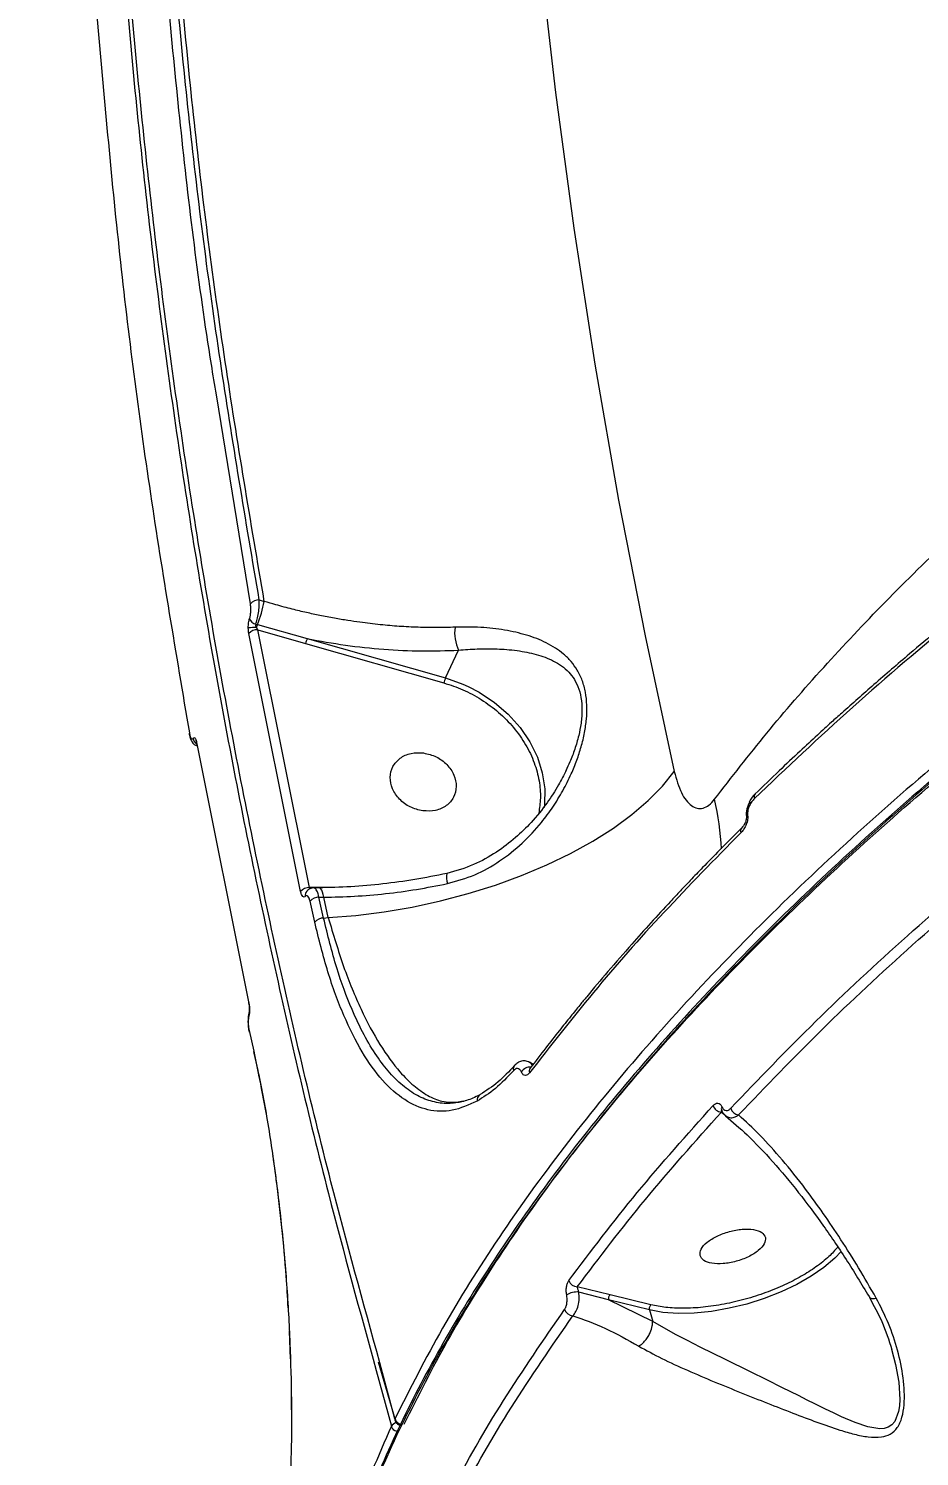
# Model space of a CAD drawing. Header units: millimetres. Extents: x -7083 to 7374, y -8368 to 7509.
# Drawn here: x 1043.2 to 1161.4, y -1885 to -1695.6 of the extents above; entities that cross this region are included whole.
import ezdxf

# ---------------------------------------------------------------- set-up
doc = ezdxf.new("R2010")
doc.units = ezdxf.units.MM
for name, color, linetype in [('DIKOM_ОБЪЕКТ', 7, 'Continuous'), ('DIKOM_РАЗМЕР_ЗОНА', 7, 'Continuous'), ('DIKOM_РАЗМЕР_ОБЪЕКТА', 7, 'Continuous')]:
    doc.layers.add(name, color=color, linetype=linetype)
doc.styles.add('style1', font='arial.ttf', dxfattribs={"width": 0.8})
doc.dimstyles.new('1-50', dxfattribs={"dimtxt": 300, "dimasz": 200, "dimexe": 100, "dimexo": 0, "dimgap": 100, "dimtad": 1, "dimtxsty": 'style1', "dimcen": 200, "dimclrd": 7, "dimclre": 7, "dimclrt": 7, "dimadec": 1, "dimazin": 2, "dimtfac": 1, "dimtmove": 0, "dimatfit": 2, "dimfxl": 0, "dimlwd": 25, "dimlwe": 18, "dimarcsym": 0})

# ---------------------------------------------------------------- blocks, each defined once
blk = doc.blocks.new('*D10')
at = {"layer": 'Defpoints', "color": 0, "transparency": 16777216}
for p in [(-5583.43, 647.96), (4593.55, 648.92), (4593.55, -5902.54)]:
    blk.add_point(p, dxfattribs=at)
at = {"layer": 'DIKOM_РАЗМЕР_ОБЪЕКТА', "color": 7, "lineweight": 18, "transparency": 16777216}
for p, q in [((-5583.43, 647.96), (-5583.43, -6002.54)), ((4593.55, 648.92), (4593.55, -6002.54))]:
    blk.add_line(p, q, dxfattribs=at)
at = {"layer": 'DIKOM_РАЗМЕР_ОБЪЕКТА', "color": 7, "lineweight": 25, "transparency": 16777216}
blk.add_line((-5383.43, -5902.54), (4393.55, -5902.54), dxfattribs=at)
at = {"layer": 'DIKOM_РАЗМЕР_ОБЪЕКТА', "color": 7, "transparency": 16777216}
for points in [[(-5383.43, -5869.2), (-5383.43, -5935.87), (-5583.43, -5902.54)], [(4393.55, -5869.2), (4393.55, -5935.87), (4593.55, -5902.54)]]:
    blk.add_solid(points, dxfattribs=at)
at = {"layer": 'DIKOM_РАЗМЕР_ОБЪЕКТА', "color": 7, "transparency": 16777216, "insert": (-226.13, -5649.37), "char_height": 300, "attachment_point": 5, "style": 'style1'}
blk.add_mtext('10150', dxfattribs=at)
blk = doc.blocks.new('*D11')
at = {"layer": 'Defpoints', "color": 0, "transparency": 16777216}
for p in [(-321.71, 5509.06), (-348.71, -4811.52), (5568.58, -4811.52)]:
    blk.add_point(p, dxfattribs=at)
at = {"layer": 'DIKOM_РАЗМЕР_ОБЪЕКТА', "color": 7, "lineweight": 18, "transparency": 16777216}
for p, q in [((-321.71, 5509.06), (5668.58, 5509.06)), ((-348.71, -4811.52), (5668.58, -4811.52))]:
    blk.add_line(p, q, dxfattribs=at)
at = {"layer": 'DIKOM_РАЗМЕР_ОБЪЕКТА', "color": 7, "lineweight": 25, "transparency": 16777216}
blk.add_line((5568.58, 5309.06), (5568.58, -4611.52), dxfattribs=at)
at = {"layer": 'DIKOM_РАЗМЕР_ОБЪЕКТА', "color": 7, "transparency": 16777216}
for points in [[(5535.25, 5309.06), (5601.91, 5309.06), (5568.58, 5509.06)], [(5535.25, -4611.52), (5601.91, -4611.52), (5568.58, -4811.52)]]:
    blk.add_solid(points, dxfattribs=at)
at = {"layer": 'DIKOM_РАЗМЕР_ОБЪЕКТА', "color": 7, "transparency": 16777216, "insert": (5315.31, 775.23), "char_height": 300, "attachment_point": 5, "rotation": 90, "style": 'style1'}
blk.add_mtext('10300', dxfattribs=at)
blk = doc.blocks.new('*D12')
at = {"layer": 'Defpoints', "color": 0, "transparency": 16777216}
for p in [(-621.71, 7509.06), (-373.6, -6811.53), (7273.89, -6811.53)]:
    blk.add_point(p, dxfattribs=at)
at = {"layer": 'DIKOM_РАЗМЕР_ЗОНА', "color": 7, "lineweight": 18, "transparency": 16777216}
for p, q in [((-621.71, 7509.06), (7373.89, 7509.06)), ((-373.6, -6811.53), (7373.89, -6811.53))]:
    blk.add_line(p, q, dxfattribs=at)
at = {"layer": 'DIKOM_РАЗМЕР_ЗОНА', "color": 7, "lineweight": 25, "transparency": 16777216}
blk.add_line((7273.89, 7309.06), (7273.89, -6611.53), dxfattribs=at)
at = {"layer": 'DIKOM_РАЗМЕР_ЗОНА', "color": 7, "transparency": 16777216}
for points in [[(7240.56, 7309.06), (7307.22, 7309.06), (7273.89, 7509.06)], [(7240.56, -6611.53), (7307.22, -6611.53), (7273.89, -6811.53)]]:
    blk.add_solid(points, dxfattribs=at)
at = {"layer": 'DIKOM_РАЗМЕР_ЗОНА', "color": 7, "transparency": 16777216, "insert": (7020.62, 1288.25), "char_height": 300, "attachment_point": 5, "rotation": 90, "style": 'style1'}
blk.add_mtext('14300', dxfattribs=at)
blk = doc.blocks.new('*D13')
at = {"layer": 'Defpoints', "color": 0, "transparency": 16777216}
for p in [(6593.53, 996.24), (-7083.43, 647.96), (6593.53, -8268.31)]:
    blk.add_point(p, dxfattribs=at)
at = {"layer": 'DIKOM_РАЗМЕР_ЗОНА', "color": 7, "lineweight": 18, "transparency": 16777216}
for p, q in [((6593.53, 996.24), (6593.53, -8368.31)), ((-7083.43, 647.96), (-7083.43, -8368.31))]:
    blk.add_line(p, q, dxfattribs=at)
at = {"layer": 'DIKOM_РАЗМЕР_ЗОНА', "color": 7, "lineweight": 25, "transparency": 16777216}
blk.add_line((-6883.43, -8268.31), (6393.53, -8268.31), dxfattribs=at)
at = {"layer": 'DIKOM_РАЗМЕР_ЗОНА', "color": 7, "transparency": 16777216}
for points in [[(-6883.43, -8234.97), (-6883.43, -8301.64), (-7083.43, -8268.31)], [(6393.53, -8234.97), (6393.53, -8301.64), (6593.53, -8268.31)]]:
    blk.add_solid(points, dxfattribs=at)
at = {"layer": 'DIKOM_РАЗМЕР_ЗОНА', "color": 7, "transparency": 16777216, "insert": (322.1, -8015.03), "char_height": 300, "attachment_point": 5, "style": 'style1'}
blk.add_mtext('13650', dxfattribs=at)

msp = doc.modelspace()

# ---------------------------------------------------------------- linework, layer by layer
at = {"layer": 'DIKOM_ОБЪЕКТ', "color": 7, "linetype": 'Continuous', "lineweight": 15}
for p, q in [((1072.635, -1771.923), (1068.127, -1744.232)), ((1073.821, -1771.425), (1074.489, -1771.615)), ((1079.306, -1810.086), (1072.436, -1775.87)), ((1073.352, -1774.623), (1073.572, -1774.685)), ((1073.623, -1775.366), (1073.443, -1775.075)), ((1073.572, -1774.685), (1080.177, -1776.548)), ((1080.488, -1809.555), (1073.623, -1775.366)), ((1073.623, -1775.366), (1079.972, -1777.21)), ((1079.972, -1777.21), (1098.318, -1782.431)), ((1080.177, -1776.548), (1098.522, -1781.769)), ((1098.522, -1781.769), (1100.259, -1778.087)), ((1065.536, -1790.517), (1065.557, -1790.53)), ((1065.542, -1790.492), (1072.412, -1824.708)), ((1081.343, -1809.548), (1080.488, -1809.555)), ((1081.756, -1809.605), (1080.959, -1809.611)), ((1084.693, -1809.503), (1081.343, -1809.548)), ((1081.343, -1809.548), (1081.355, -1809.608)), ((1081.172, -1814.145), (1080.555, -1811.383)), ((1081.734, -1810.852), (1082.369, -1810.847)), ((1082.351, -1813.612), (1081.734, -1810.852)), ((1082.971, -1813.547), (1082.369, -1810.847)), ((1082.351, -1813.612), (1082.971, -1813.547)), ((1072.471, -1828.525), (1073.088, -1831.288)), ((1110.139, -1833.035), (1109.669, -1832.745)), ((1110.078, -1833.115), (1109.869, -1832.89)), ((1135.121, -1839.359), (1135.144, -1839.119)), ((1135.121, -1839.359), (1135.529, -1839.666)), ((1120.373, -1863.573), (1116.013, -1862.519)), ((1120.155, -1864.244), (1116.202, -1863.221)), ((1126.007, -1867.118), (1120.155, -1864.244)), ((1125.566, -1865.587), (1120.155, -1864.244)), ((1125.784, -1864.916), (1120.373, -1863.573)), ((1125.566, -1865.587), (1126.007, -1867.118)), ((1126.007, -1867.121), (1126.007, -1867.118)), ((1077.791, -1868.387), (1077.937, -1872.07)), ((1089.614, -1872.476), (1091.833, -1880.185)), ((1091.817, -1880.01), (1089.814, -1872.59)), ((1089.336, -1873.599), (1091.341, -1881.019))]:
    msp.add_line(p, q, dxfattribs=at)
at = {"layer": 'DIKOM_ОБЪЕКТ', "color": 7, "linetype": 'Continuous', "lineweight": 15, "flags": 128}
for points in [[(1106.139, -1578.559), (1106.051, -1596.39), (1106.324, -1614.266), (1106.959, -1632.179), (1107.955, -1650.126), (1109.312, -1668.1), (1111.03, -1686.095), (1113.108, -1704.106), (1115.545, -1722.127), (1118.341, -1740.152), (1121.494, -1758.176), (1125.005, -1776.192), (1128.871, -1794.195)], [(1098.522, -1781.769), (1100.818, -1782.579), (1101.536, -1782.9)], [(1101.536, -1782.9), (1103.002, -1783.668), (1105.026, -1785.011), (1106.846, -1786.58), (1108.421, -1788.339), (1109.718, -1790.251), (1110.708, -1792.273), (1111.37, -1794.361), (1111.688, -1796.47), (1111.657, -1798.554), (1111.611, -1798.942)], [(1064.551, -1789.066), (1064.531, -1789.161), (1064.538, -1789.221)], [(1065.542, -1790.492), (1065.52, -1790.587), (1065.527, -1790.649)], [(1082.971, -1813.547), (1086.647, -1813.263), (1090.375, -1812.798), (1094.122, -1812.156), (1097.854, -1811.344), (1101.537, -1810.368), (1105.137, -1809.238), (1108.621, -1807.964), (1111.958, -1806.557), (1115.117, -1805.03), (1118.07, -1803.398), (1120.789, -1801.674), (1123.25, -1799.876), (1125.43, -1798.018), (1127.309, -1796.119), (1128.871, -1794.195)], [(1138.607, -1799.983), (1138.563, -1800.012), (1138.526, -1800.04), (1138.494, -1800.069), (1138.47, -1800.097), (1138.452, -1800.126), (1138.441, -1800.154), (1138.438, -1800.181), (1138.442, -1800.207)], [(1082.369, -1810.847), (1082.296, -1810.489), (1082.207, -1810.181), (1082.105, -1809.932), (1081.993, -1809.749), (1081.874, -1809.639), (1081.752, -1809.605), (1081.744, -1809.605)], [(1072.412, -1824.708), (1072.39, -1824.802), (1072.398, -1824.871)], [(1072.471, -1828.525), (1072.451, -1828.619), (1072.459, -1828.683)], [(1151.022, -1857.82), (1150.154, -1858.738), (1148.728, -1859.956), (1147.042, -1861.124), (1145.133, -1862.214), (1143.042, -1863.205), (1140.815, -1864.074), (1138.5, -1864.802), (1136.146, -1865.374), (1133.806, -1865.778), (1131.53, -1866.004), (1129.368, -1866.047), (1127.365, -1865.907), (1125.566, -1865.587)], [(1157.705, -1870.777), (1158.237, -1872.809), (1158.648, -1875.181), (1158.783, -1877.46), (1158.733, -1878.327), (1158.619, -1879.074), (1158.114, -1880.387), (1157.724, -1880.84), (1157.241, -1881.151), (1156.735, -1881.308), (1156.144, -1881.358), (1154.549, -1881.103), (1152.85, -1880.521), (1151.064, -1879.754), (1149.994, -1879.255), (1148.931, -1878.743), (1147.525, -1878.052), (1146.494, -1877.538), (1145.332, -1876.958), (1143.221, -1875.903), (1141.136, -1874.866), (1139.005, -1873.814), (1135.671, -1872.178), (1132.289, -1870.508), (1130.611, -1869.659), (1129.02, -1868.828), (1126.007, -1867.121), (1126.007, -1867.121)]]:
    msp.add_lwpolyline(points, dxfattribs=at)
at = {"layer": 'DIKOM_ОБЪЕКТ', "color": 7, "linetype": 'Continuous', "lineweight": 15}
for centre, radius, start, end in [((1073.738, -1772.888), 1.465, 86.75431, 138.8169), ((1055.42, -1767.589), 19.49, 338.64583, 348.07624), ((1073.596, -1773.523), 1.126, 199.30272, 257.5091), ((1073.382, -1784.836), 9.761, 89.64207, 95.97439), ((1073.543, -1776.827), 1.463, 86.8334, 139.12353), ((1076.845, -1775.982), 3.521, 158.38727, 165.06056), ((1105.209, -1775.762), 5.469, 172.42989, 205.15501), ((1083.483, -1777.932), 3.584, 157.28335, 168.37248), ((1101.828, -1783.153), 3.584, 157.28335, 168.37248), ((1066.066, -1789.629), 1.033, 188.29149, 235.68517), ((1066.062, -1790.025), 0.683, 172.1016, 201.60329), ((1140.086, -1797.545), 0.629, 137.9598, 200.38398), ((1102.051, -1805.622), 33.091, 2.02625, 13.57082), ((1138.275, -1802.096), 0.631, 138.38447, 200.43057), ((1101.582, -1808.156), 2.927, 170.95336, 197.57295), ((1080.457, -1811.064), 1.51, 88.82733, 139.62784), ((1080.757, -1810.595), 0.841, 140.19162, 189.58071), ((1081.709, -1812.371), 1.52, 89.05047, 139.4085), ((1082.33, -1815.135), 1.524, 89.21172, 139.45008), ((1073.005, -1826.445), 0.591, 166.4745, 196.83761), ((1073.302, -1831.384), 0.234, 155.82515, 217.2653), ((1108.242, -1833.657), 0.738, 139.95515, 195.44265), ((1109.815, -1834.798), 1.433, 87.2465, 148.06733), ((1110.314, -1833.921), 0.678, 144.43169, 198.26878), ((1103.57, -1837.766), 0.872, 119.86523, 189.39874), ((1135.241, -1838.093), 1.272, 197.56653, 264.56124), ((1135.518, -1838.934), 0.408, 138.66676, 209.01127), ((1137.587, -1838.455), 1.287, 197.73861, 262.08209), ((1115.944, -1865.728), 2.52, 84.12234, 122.2143), ((1116.022, -1861.31), 1.208, 198.40473, 269.58397), ((1120.777, -1864.075), 0.645, 128.8846, 195.19519), ((1115.471, -1865.149), 1.208, 198.63154, 267.85248), ((1092.345, -1881.707), 1.216, 107.11578, 145.5568), ((1092.024, -1880.126), 0.237, 150.70778, 197.67749)]:
    msp.add_arc(centre, radius, start, end, dxfattribs=at)
for points, knots in [([(1099.666, -1330.494), (1096.461, -1340.122), (1090.049, -1359.379), (1081.747, -1388.738), (1074.416, -1418.409), (1068.159, -1448.401), (1062.985, -1478.497), (1058.885, -1508.667), (1055.839, -1538.878), (1053.824, -1569.286), (1052.837, -1600.049), (1052.901, -1631.143), (1054.038, -1662.543), (1056.247, -1694.034), (1059.524, -1725.587), (1063.844, -1756.986), (1069.169, -1788.202), (1075.516, -1819.203), (1082.175, -1847.686), (1087.177, -1865.785), (1089.336, -1873.599)], [0, 0, 0, 0, 0.0567501, 0.1135002, 0.1702503, 0.2270004, 0.2837505, 0.3394873, 0.3952241, 0.4509609, 0.5066977, 0.5634478, 0.6201979, 0.676948, 0.7336981, 0.7904482, 0.846185, 0.9019218, 0.9576586, 1, 1, 1, 1]), ([(1089.814, -1872.59), (1087.604, -1864.59), (1082.502, -1846.116), (1075.738, -1817.068), (1069.323, -1785.501), (1064, -1753.909), (1059.755, -1722.512), (1056.583, -1691.337), (1054.461, -1660.412), (1053.373, -1629.576), (1053.319, -1598.669), (1054.321, -1567.722), (1056.4, -1536.767), (1059.55, -1506.016), (1063.766, -1475.497), (1069.015, -1445.421), (1075.263, -1415.804), (1082.509, -1386.677), (1090.691, -1357.853), (1096.992, -1338.941), (1100.142, -1329.485)], [0, 0, 0, 0, 0.0433547, 0.1001048, 0.1568549, 0.213605, 0.2703551, 0.3260919, 0.3818287, 0.4375655, 0.4933023, 0.5500524, 0.6068025, 0.6635526, 0.7203027, 0.7770528, 0.8327896, 0.8885264, 0.9442632, 1, 1, 1, 1]), ([(1134.218, -1797.857), (1136.478, -1794.936), (1140.989, -1789.107), (1148.584, -1780.38), (1156.738, -1771.71), (1165.49, -1763.114), (1173.986, -1755.35), (1182.043, -1748.412), (1189.508, -1742.287), (1197.224, -1736.243), (1205.18, -1730.286), (1213.362, -1724.419), (1221.759, -1718.649), (1232.823, -1711.355), (1246.787, -1702.667), (1263.903, -1692.771), (1281.471, -1683.316), (1296.891, -1675.58), (1309.907, -1669.401), (1320.371, -1664.627), (1330.903, -1660.011), (1341.488, -1655.554), (1352.114, -1651.258), (1362.768, -1647.123), (1374.4, -1642.791), (1387.011, -1638.315), (1400.598, -1633.749), (1414.149, -1629.446), (1427.644, -1625.403), (1441.061, -1621.619), (1454.636, -1618.026), (1468.352, -1614.634), (1482.194, -1611.457), (1495.893, -1608.553), (1509.428, -1605.919), (1522.785, -1603.552), (1537.105, -1601.261), (1552.345, -1599.121), (1568.435, -1597.217), (1584.193, -1595.703), (1599.593, -1594.571), (1616.09, -1593.74), (1633.591, -1593.329), (1651.939, -1593.495), (1669.714, -1594.21), (1681.026, -1595.177), (1686.67, -1595.66)], [0, 0, 0, 0, 0.0251762, 0.0502458, 0.075209, 0.100066, 0.1248168, 0.1429873, 0.1610638, 0.1790464, 0.1969351, 0.21473, 0.2324311, 0.2500384, 0.282696, 0.3149379, 0.3467642, 0.378175, 0.3959391, 0.4135675, 0.4310603, 0.4484175, 0.4656392, 0.4827252, 0.4996757, 0.521074, 0.5422607, 0.5632358, 0.5839991, 0.6045509, 0.624891, 0.6461777, 0.6672639, 0.6881494, 0.7088341, 0.7293181, 0.7496013, 0.7750478, 0.8002652, 0.8252533, 0.8500121, 0.8745413, 0.9060952, 0.9375232, 0.968825, 1, 1, 1, 1]), ([(1769.039, -1635.099), (1763.906, -1633.956), (1753.633, -1631.667), (1737.283, -1628.937), (1720.281, -1626.732), (1702.6, -1625.11), (1684.302, -1624.065), (1665.431, -1623.606), (1646.036, -1623.738), (1626.169, -1624.462), (1605.881, -1625.781), (1587.556, -1627.476), (1571.314, -1629.342), (1557.214, -1631.209), (1542.878, -1633.358), (1528.322, -1635.795), (1513.563, -1638.524), (1498.62, -1641.55), (1481.463, -1645.328), (1462.066, -1650.015), (1440.447, -1655.789), (1418.67, -1662.172), (1396.806, -1669.164), (1379.803, -1675.073), (1367.611, -1679.543), (1360.174, -1682.345), (1352.755, -1685.215), (1345.358, -1688.153), (1337.984, -1691.158), (1330.639, -1694.231), (1319.021, -1699.219), (1303.264, -1706.316), (1284.272, -1715.49), (1266.243, -1724.797), (1249.187, -1734.183), (1232.591, -1743.927), (1216.515, -1754.01), (1201.021, -1764.412), (1186.171, -1775.111), (1172.026, -1786.083), (1158.649, -1797.3), (1146.101, -1808.734), (1134.444, -1820.355), (1123.74, -1832.131), (1114.041, -1844.027), (1105.432, -1856.005), (1097.859, -1868.038), (1093.836, -1876.009), (1091.817, -1880.01)], [0, 0, 0, 0, 0.0248239, 0.0496902, 0.074599, 0.0995502, 0.1245438, 0.1495798, 0.1746582, 0.1997791, 0.2249424, 0.2501481, 0.2668666, 0.2837596, 0.3008272, 0.3180694, 0.3354861, 0.3530774, 0.3708432, 0.3960072, 0.4215132, 0.4473613, 0.4735514, 0.5000836, 0.5092169, 0.5183856, 0.5275897, 0.5368291, 0.5461038, 0.5554139, 0.5647593, 0.5906387, 0.6167852, 0.6407872, 0.66501, 0.6894536, 0.714118, 0.7390032, 0.7641093, 0.7894361, 0.8149838, 0.8407523, 0.8667415, 0.8929516, 0.9193825, 0.9460342, 0.9729067, 1, 1, 1, 1]), ([(1081.7, -1951.544), (1081.062, -1948.02), (1079.791, -1941.003), (1079.531, -1930.106), (1080.453, -1919.046), (1082.639, -1907.829), (1086.021, -1896.506), (1090.566, -1885.113), (1096.228, -1873.687), (1102.962, -1862.265), (1110.72, -1850.881), (1119.452, -1839.568), (1129.107, -1828.358), (1139.632, -1817.282), (1150.974, -1806.366), (1163.08, -1795.638), (1175.894, -1785.122), (1189.363, -1774.841), (1203.432, -1764.818), (1218.048, -1755.07), (1233.155, -1745.615), (1245.975, -1738.075), (1256.211, -1732.318), (1263.687, -1728.23), (1271.231, -1724.218), (1278.841, -1720.282), (1286.509, -1716.425), (1294.231, -1712.646), (1304.139, -1707.929), (1316.297, -1702.363), (1330.775, -1696.062), (1347.076, -1689.321), (1365.229, -1682.259), (1385.232, -1675.017), (1405.215, -1668.299), (1425.117, -1662.104), (1443.448, -1656.841), (1460.22, -1652.377), (1475.481, -1648.59), (1490.74, -1645.078), (1505.974, -1641.844), (1521.163, -1638.893), (1536.286, -1636.227), (1553.322, -1633.532), (1572.199, -1630.962), (1592.803, -1628.691), (1613.076, -1627.008), (1633.006, -1625.862), (1645.94, -1625.588), (1652.402, -1625.45)], [0, 0, 0, 0, 0.0271357, 0.0540498, 0.0807422, 0.1072129, 0.1334621, 0.1594895, 0.1852953, 0.2108795, 0.236242, 0.2613828, 0.286302, 0.3109995, 0.3354753, 0.3597295, 0.383762, 0.4075729, 0.4311621, 0.4545296, 0.4776754, 0.5005996, 0.5112386, 0.521823, 0.5323528, 0.5428281, 0.5532487, 0.5636148, 0.5739263, 0.5926881, 0.6112666, 0.6296615, 0.6544487, 0.6788949, 0.7030001, 0.7267642, 0.7501873, 0.7681706, 0.7861326, 0.8040731, 0.8219923, 0.83989, 0.8577663, 0.8756213, 0.9005809, 0.9254986, 0.9503743, 0.9752081, 1, 1, 1, 1]), ([(1652.044, -1624.969), (1650.108, -1624.998), (1646.471, -1625.054), (1641.329, -1625.187), (1636.887, -1625.331), (1633.158, -1625.475), (1630.013, -1625.612), (1623.713, -1625.911), (1614.356, -1626.461), (1601.75, -1627.424), (1586.226, -1628.863), (1567.263, -1631.043), (1545.468, -1634.159), (1524.178, -1637.759), (1503.469, -1641.77), (1482.717, -1646.298), (1461.988, -1651.327), (1441.329, -1656.846), (1420.787, -1662.839), (1400.415, -1669.295), (1380.25, -1676.199), (1360.359, -1683.531), (1340.799, -1691.27), (1321.633, -1699.389), (1302.896, -1707.874), (1284.636, -1716.702), (1266.893, -1725.855), (1249.711, -1735.31), (1233.145, -1745.039), (1217.243, -1755.012), (1202.05, -1765.201), (1187.594, -1775.585), (1173.915, -1786.139), (1161.036, -1796.841), (1149.002, -1807.66), (1137.846, -1818.564), (1127.602, -1829.519), (1118.293, -1840.501), (1109.938, -1851.485), (1102.559, -1862.445), (1096.173, -1873.359), (1090.802, -1884.19), (1086.558, -1894.671), (1083.373, -1904.778), (1081.175, -1914.508), (1080.137, -1922.287), (1079.752, -1928.186), (1079.663, -1932.169), (1079.721, -1935.228), (1079.83, -1937.536), (1079.95, -1939.378), (1080.152, -1941.678), (1080.48, -1944.45), (1080.917, -1947.392), (1081.323, -1949.388), (1081.512, -1950.32)], [0, 0, 0, 0, 0.0074865, 0.0140633, 0.0197196, 0.024441, 0.0282324, 0.031629, 0.0482344, 0.0632963, 0.0783583, 0.1052519, 0.1321454, 0.1565952, 0.1810916, 0.2055624, 0.230011, 0.2544598, 0.2789086, 0.3033571, 0.3278128, 0.3523199, 0.3767741, 0.4012228, 0.4256723, 0.4501217, 0.4745715, 0.4990483, 0.5235411, 0.5479923, 0.572443, 0.5968947, 0.6213465, 0.6458015, 0.6703092, 0.6947762, 0.7192311, 0.7436864, 0.7681433, 0.7926005, 0.8170727, 0.8415875, 0.8660512, 0.8888834, 0.9117169, 0.9345515, 0.9445999, 0.9545832, 0.9637577, 0.9672459, 0.9717782, 0.9775426, 0.9845464, 0.9927859, 1, 1, 1, 1]), ([(1651.699, -1625.17), (1649.618, -1625.178), (1641.092, -1625.214), (1625.684, -1625.878), (1605.568, -1627.163), (1585.149, -1629.067), (1564.51, -1631.526), (1543.631, -1634.558), (1522.542, -1638.156), (1501.29, -1642.319), (1480.021, -1647.021), (1458.823, -1652.236), (1437.748, -1657.951), (1416.786, -1664.165), (1395.96, -1670.874), (1375.339, -1678.061), (1355.027, -1685.691), (1335.126, -1693.725), (1315.694, -1702.131), (1296.744, -1710.903), (1278.273, -1720.042), (1260.312, -1729.537), (1242.941, -1739.352), (1226.276, -1749.421), (1210.363, -1759.709), (1195.213, -1770.207), (1180.842, -1780.901), (1167.278, -1791.778), (1154.565, -1802.805), (1142.765, -1813.931), (1131.942, -1825.091), (1122.119, -1836.246), (1113.285, -1847.4), (1105.462, -1858.55), (1098.567, -1869.7), (1094.862, -1877.074), (1093.003, -1880.772)], [0, 0, 0, 0, 0.0097421, 0.0398975, 0.0699701, 0.0999029, 0.1298221, 0.1597215, 0.1897652, 0.2199215, 0.2500877, 0.2800342, 0.3099607, 0.3399286, 0.3699503, 0.4001146, 0.4302666, 0.4602691, 0.4902086, 0.5200991, 0.5500104, 0.5801248, 0.6102983, 0.6403697, 0.6702833, 0.7002177, 0.7302182, 0.7601987, 0.7903112, 0.8204592, 0.8504236, 0.8802368, 0.9100304, 0.9398973, 0.9698612, 1, 1, 1, 1]), ([(1068.127, -1744.232), (1067.905, -1742.886), (1065.945, -1730.963), (1063.208, -1708.465), (1061.31, -1687.353), (1060.361, -1676.798)], [0, 0, 0, 0, 0.059843, 0.5299215, 1, 1, 1, 1]), ([(1073.821, -1771.425), (1072.028, -1760.855), (1068.444, -1739.721), (1064.354, -1708.019), (1062.49, -1686.927), (1061.557, -1676.378)], [0, 0, 0, 0, 0.3333846, 0.6666154, 1, 1, 1, 1]), ([(1074.489, -1771.615), (1072.691, -1761.024), (1069.096, -1739.846), (1064.995, -1708.079), (1063.127, -1686.943), (1062.193, -1676.373)], [0, 0, 0, 0, 0.3333848, 0.6666152, 1, 1, 1, 1]), ([(1599.548, -1697.356), (1594.283, -1697.856), (1583.734, -1698.857), (1567.687, -1700.833), (1551.48, -1703.158), (1535.127, -1705.866), (1519.697, -1708.751), (1505.209, -1711.744), (1491.667, -1714.778), (1478.037, -1718.073), (1464.338, -1721.629), (1450.589, -1725.447), (1437.044, -1729.457), (1423.711, -1733.649), (1410.592, -1738.012), (1397.469, -1742.622), (1384.362, -1747.478), (1371.294, -1752.581), (1359.113, -1757.588), (1347.811, -1762.453), (1337.369, -1767.136), (1326.998, -1771.981), (1316.711, -1776.988), (1306.524, -1782.154), (1296.452, -1787.477), (1284.482, -1794.072), (1270.774, -1802.051), (1255.584, -1811.526), (1240.905, -1821.362), (1228.859, -1830.059), (1219.189, -1837.482), (1211.66, -1843.537), (1204.375, -1849.685), (1197.35, -1855.921), (1190.598, -1862.239), (1184.134, -1868.633), (1177.325, -1875.775), (1170.325, -1883.672), (1163.318, -1892.318), (1156.93, -1901.023), (1151.19, -1909.768), (1145.759, -1919.168), (1140.855, -1929.187), (1136.756, -1939.765), (1133.694, -1950.258), (1132.632, -1957.102), (1132.099, -1960.533)], [0, 0, 0, 0, 0.024718, 0.049515, 0.0743906, 0.0993448, 0.1243772, 0.1447742, 0.1653296, 0.1860432, 0.2069151, 0.2279451, 0.2491333, 0.2694018, 0.2898707, 0.3105399, 0.3314092, 0.3524788, 0.3737485, 0.3911653, 0.4087376, 0.4264654, 0.4443486, 0.4623874, 0.4805816, 0.4989314, 0.5286791, 0.5588428, 0.5894223, 0.6204179, 0.638318, 0.656354, 0.674526, 0.6928339, 0.7112779, 0.7298579, 0.748574, 0.7733223, 0.7982563, 0.8233761, 0.8486818, 0.8741735, 0.905376, 0.9367478, 0.9682891, 1, 1, 1, 1]), ([(1181.501, -1762.062), (1176.465, -1765.935), (1166.353, -1773.712), (1152.312, -1785.637), (1143.78, -1793.711), (1139.497, -1797.764)], [0, 0, 0, 0, 0.330661, 0.6639943, 1, 1, 1, 1]), ([(1181.58, -1761.46), (1180.163, -1762.53), (1177.623, -1764.45), (1174.317, -1767.014), (1171.773, -1769.014), (1169.679, -1770.681), (1165.78, -1773.82), (1160.96, -1777.809), (1155.449, -1782.543), (1152.025, -1785.571), (1149.55, -1787.801), (1147.699, -1789.487), (1145.381, -1791.629), (1142.61, -1794.234), (1140.651, -1796.129), (1139.592, -1797.153)], [0, 0, 0, 0, 0.0917621, 0.1646068, 0.2185903, 0.2618723, 0.3060425, 0.4843605, 0.5980457, 0.7029193, 0.7371913, 0.7838607, 0.8431982, 0.9152308, 1, 1, 1, 1]), ([(1072.533, -1773.896), (1072.573, -1773.765), (1072.653, -1773.503), (1072.706, -1772.971), (1072.705, -1772.418), (1072.658, -1772.088), (1072.635, -1771.923)], [0, 0, 0, 0, 0.2497896, 0.4996737, 0.7496327, 1, 1, 1, 1]), ([(1073.352, -1774.623), (1073.422, -1774.417), (1073.566, -1773.995), (1073.726, -1773.139), (1073.824, -1772.231), (1073.822, -1771.694), (1073.821, -1771.425)], [0, 0, 0, 0, 0.2430413, 0.4998652, 0.7497689, 1, 1, 1, 1]), ([(1099.788, -1775.041), (1099.001, -1775.064), (1097.389, -1775.111), (1094.914, -1775.067), (1092.396, -1774.94), (1089.818, -1774.719), (1087.539, -1774.447), (1085.506, -1774.148), (1083.726, -1773.847), (1081.899, -1773.495), (1080.037, -1773.092), (1078.093, -1772.625), (1076.225, -1772.129), (1074.995, -1771.765), (1074.489, -1771.615)], [0, 0, 0, 0, 0.0969257, 0.1985545, 0.297857, 0.3965173, 0.5021471, 0.5646527, 0.6339556, 0.7100597, 0.7782315, 0.8524001, 0.9393027, 1, 1, 1, 1]), ([(1072.366, -1775.127), (1072.367, -1775.01), (1072.367, -1774.778), (1072.4, -1774.443), (1072.453, -1774.135), (1072.506, -1773.975), (1072.533, -1773.896)], [0, 0, 0, 0, 0.2518889, 0.5004201, 0.7510706, 1, 1, 1, 1]), ([(1072.436, -1775.87), (1072.418, -1775.752), (1072.38, -1775.518), (1072.371, -1775.257), (1072.366, -1775.127)], [0, 0, 0, 0, 0.5023158, 1, 1, 1, 1]), ([(1073.443, -1775.075), (1073.424, -1775.032), (1073.389, -1774.953), (1073.353, -1774.831), (1073.335, -1774.715), (1073.346, -1774.652), (1073.352, -1774.623)], [0, 0, 0, 0, 0.268196, 0.5005647, 0.7622986, 1, 1, 1, 1]), ([(1098.792, -1809.04), (1100.018, -1808.696), (1102.458, -1808.014), (1105.773, -1806.112), (1108.733, -1803.754), (1111.03, -1801.28), (1112.788, -1798.908), (1114.113, -1796.753), (1115.163, -1794.664), (1115.957, -1792.717), (1116.553, -1790.887), (1116.991, -1789.06), (1117.257, -1787.187), (1117.312, -1785.372), (1117.125, -1783.637), (1116.693, -1782.067), (1116.041, -1780.712), (1115.194, -1779.545), (1114.218, -1778.588), (1113.108, -1777.771), (1111.525, -1776.879), (1109.32, -1776.032), (1106.405, -1775.375), (1103.236, -1775.003), (1100.939, -1775.029), (1099.788, -1775.041)], [0, 0, 0, 0, 0.062911, 0.1251531, 0.1877615, 0.2500581, 0.2918366, 0.3338429, 0.3750536, 0.4072144, 0.4376331, 0.4700888, 0.5002954, 0.5323718, 0.5631218, 0.5938578, 0.6257023, 0.6560076, 0.6885733, 0.7189131, 0.7510726, 0.8130822, 0.8756126, 0.9376691, 1, 1, 1, 1]), ([(1080.177, -1776.548), (1081.864, -1776.857), (1085.252, -1777.477), (1090.344, -1778.009), (1095.393, -1778.262), (1098.636, -1778.145), (1100.259, -1778.087)], [0, 0, 0, 0, 0.2485377, 0.4991767, 0.7493924, 1, 1, 1, 1]), ([(1100.259, -1778.087), (1100.665, -1778.049), (1101.504, -1777.973), (1102.72, -1777.911), (1103.912, -1777.885), (1105.1, -1777.899), (1106.363, -1777.96), (1107.687, -1778.084), (1109.011, -1778.282), (1110.272, -1778.553), (1111.469, -1778.91), (1112.6, -1779.366), (1113.682, -1779.964), (1114.647, -1780.718), (1115.482, -1781.679), (1116.131, -1782.866), (1116.546, -1784.346), (1116.651, -1785.737), (1116.604, -1786.891), (1116.483, -1788.022), (1116.2, -1789.49), (1115.698, -1791.205), (1115.119, -1792.761), (1114.682, -1793.685), (1114.499, -1794.074)], [0, 0, 0, 0, 0.0386207, 0.0797349, 0.1189026, 0.1579769, 0.2020318, 0.2527752, 0.3035148, 0.3539516, 0.4042671, 0.4547037, 0.5055605, 0.5597836, 0.6075464, 0.6584574, 0.7092951, 0.7599129, 0.784768, 0.8109383, 0.8583778, 0.9123748, 0.9630903, 1, 1, 1, 1]), ([(1098.318, -1782.431), (1099.158, -1782.707), (1100.879, -1783.273), (1103.333, -1784.601), (1105.627, -1786.29), (1107.626, -1788.32), (1109.225, -1790.587), (1110.359, -1792.98), (1110.993, -1795.374), (1111.201, -1797.632), (1110.99, -1799.026), (1110.892, -1799.682)], [0, 0, 0, 0, 0.1069869, 0.2190752, 0.3348425, 0.452541, 0.5702396, 0.6860069, 0.7980952, 0.9050821, 1, 1, 1, 1]), ([(1064.538, -1789.221), (1064.575, -1789.393), (1064.651, -1789.744), (1064.86, -1790.214), (1065.166, -1790.613), (1065.449, -1790.733), (1065.593, -1790.794)], [0, 0, 0, 0, 0.2353889, 0.4801688, 0.7368119, 1, 1, 1, 1]), ([(1064.551, -1789.066), (1064.583, -1789.214), (1064.646, -1789.51), (1064.775, -1789.791), (1064.915, -1789.914), (1065.001, -1789.823), (1065.044, -1789.778)], [0, 0, 0, 0, 0.2501829, 0.500132, 0.7500443, 1, 1, 1, 1]), ([(1065.044, -1789.778), (1065.07, -1789.744), (1065.124, -1789.677), (1065.213, -1789.684), (1065.303, -1789.76), (1065.358, -1789.874), (1065.386, -1789.931)], [0, 0, 0, 0, 0.248819, 0.4995737, 0.7479959, 1, 1, 1, 1]), ([(1065.386, -1789.931), (1065.416, -1790.008), (1065.475, -1790.163), (1065.519, -1790.382), (1065.542, -1790.492)], [0, 0, 0, 0, 0.4977235, 1, 1, 1, 1]), ([(1065.428, -1790.277), (1065.446, -1790.324), (1065.482, -1790.421), (1065.512, -1790.572), (1065.527, -1790.649)], [0, 0, 0, 0, 0.4890997, 1, 1, 1, 1]), ([(1114.551, -1793.99), (1114.219, -1794.651), (1113.465, -1796.152), (1111.933, -1798.5), (1110.032, -1800.851), (1107.778, -1803.054), (1105.247, -1804.977), (1102.214, -1806.699), (1099.897, -1807.355), (1098.692, -1807.696)], [0, 0, 0, 0, 0.1020918, 0.2317389, 0.3871513, 0.5204257, 0.66787, 0.8271704, 1, 1, 1, 1]), ([(1128.871, -1794.195), (1129.156, -1795.196), (1129.583, -1796.698), (1130.432, -1798.039), (1131.137, -1798.752), (1131.901, -1799.113), (1132.691, -1799.092), (1133.484, -1798.708), (1133.973, -1798.141), (1134.218, -1797.857)], [0, 0, 0, 0, 0.2493231, 0.3740525, 0.4994326, 0.6241682, 0.7492912, 0.874468, 1, 1, 1, 1]), ([(1136.361, -1838.847), (1140.054, -1834.994), (1147.397, -1827.333), (1159.612, -1816.002), (1172.473, -1804.898), (1181.736, -1797.661), (1186.339, -1794.064)], [0, 0, 0, 0, 0.2544898, 0.5059863, 0.7544897, 1, 1, 1, 1]), ([(1137.41, -1839.729), (1141.033, -1835.948), (1148.268, -1828.394), (1160.358, -1817.16), (1173.24, -1806.017), (1182.59, -1798.709), (1187.272, -1795.049)], [0, 0, 0, 0, 0.2503497, 0.499999, 0.7496488, 1, 1, 1, 1]), ([(1139.62, -1797.123), (1139.33, -1797.419), (1139.019, -1797.735), (1138.835, -1798.215), (1138.823, -1798.247)], [0, 0, 0, 0, 0.9346737, 1, 1, 1, 1]), ([(1138.919, -1798.188), (1138.913, -1798.196), (1138.718, -1798.458), (1138.54, -1798.98), (1138.404, -1799.67), (1138.429, -1800.025), (1138.442, -1800.207)], [0, 0, 0, 0, 0.0160049, 0.4817889, 0.7339699, 1, 1, 1, 1]), ([(1139.497, -1797.764), (1139.379, -1797.891), (1139.144, -1798.146), (1138.844, -1798.659), (1138.657, -1799.177), (1138.583, -1799.642), (1138.599, -1799.87), (1138.607, -1799.983)], [0, 0, 0, 0, 0.2489023, 0.4985243, 0.7487118, 0.8743159, 1, 1, 1, 1]), ([(1138.607, -1799.983), (1138.615, -1800.103), (1138.632, -1800.342), (1138.553, -1800.829), (1138.358, -1801.373), (1138.048, -1801.914), (1137.805, -1802.182), (1137.684, -1802.316)], [0, 0, 0, 0, 0.1256121, 0.2512712, 0.5014295, 0.7510934, 1, 1, 1, 1]), ([(1138.438, -1800.175), (1138.441, -1800.202), (1138.446, -1800.259), (1138.442, -1800.393), (1138.401, -1800.656), (1138.216, -1801.181), (1137.973, -1801.473), (1137.806, -1801.675)], [0, 0, 0, 0, 0.0402247, 0.0852999, 0.1905696, 0.4415637, 1, 1, 1, 1]), ([(1137.684, -1802.316), (1134.237, -1805.825), (1127.329, -1812.857), (1117.972, -1823.48), (1112.441, -1830.578), (1109.67, -1834.134)], [0, 0, 0, 0, 0.3319584, 0.6652917, 1, 1, 1, 1]), ([(1137.783, -1801.699), (1136.813, -1802.667), (1135.074, -1804.405), (1132.823, -1806.717), (1131.096, -1808.517), (1129.678, -1810.016), (1127.044, -1812.832), (1123.808, -1816.4), (1120.14, -1820.616), (1117.877, -1823.304), (1116.248, -1825.279), (1115.033, -1826.77), (1113.518, -1828.663), (1111.713, -1830.96), (1110.447, -1832.626), (1109.762, -1833.527)], [0, 0, 0, 0, 0.0917409, 0.1645791, 0.218557, 0.2618436, 0.3060198, 0.4843586, 0.5980566, 0.702949, 0.73722, 0.7838898, 0.8432275, 0.9152537, 1, 1, 1, 1]), ([(1098.692, -1807.696), (1097.28, -1807.98), (1094.466, -1808.546), (1090.197, -1809.121), (1085.933, -1809.508), (1083.144, -1809.573), (1081.743, -1809.605)], [0, 0, 0, 0, 0.2503081, 0.4988688, 0.7483744, 1, 1, 1, 1]), ([(1079.928, -1810.734), (1079.873, -1810.78), (1079.762, -1810.87), (1079.584, -1810.771), (1079.421, -1810.515), (1079.345, -1810.229), (1079.306, -1810.086)], [0, 0, 0, 0, 0.2502517, 0.5000146, 0.7500015, 1, 1, 1, 1]), ([(1081.034, -1809.61), (1080.952, -1809.616), (1080.788, -1809.627), (1080.542, -1809.715), (1080.307, -1809.853), (1080.176, -1809.989), (1080.111, -1810.056)], [0, 0, 0, 0, 0.2454293, 0.4957253, 0.7484116, 1, 1, 1, 1]), ([(1080.565, -1809.716), (1080.555, -1809.701), (1080.525, -1809.658), (1080.503, -1809.595), (1080.488, -1809.555)], [0, 0, 0, 0, 0.348439, 1, 1, 1, 1]), ([(1081.734, -1810.852), (1081.687, -1810.653), (1081.609, -1810.324), (1081.456, -1809.968), (1081.305, -1809.74), (1081.158, -1809.62), (1081.068, -1809.62), (1081.034, -1809.619)], [0, 0, 0, 0, 0.2758288, 0.4578408, 0.6689588, 0.8733738, 1, 1, 1, 1]), ([(1082.369, -1810.847), (1083.721, -1810.819), (1086.427, -1810.763), (1090.564, -1810.399), (1094.706, -1809.851), (1097.43, -1809.31), (1098.792, -1809.04)], [0, 0, 0, 0, 0.2506419, 0.5012817, 0.7506877, 1, 1, 1, 1]), ([(1080.555, -1811.383), (1080.517, -1811.24), (1080.439, -1810.954), (1080.274, -1810.698), (1080.095, -1810.599), (1079.984, -1810.689), (1079.928, -1810.734)], [0, 0, 0, 0, 0.2499987, 0.4999868, 0.7497512, 1, 1, 1, 1]), ([(1102.71, -1837.908), (1101.614, -1838.398), (1099.42, -1839.377), (1096.188, -1839.233), (1093.074, -1837.901), (1090.139, -1835.305), (1087.423, -1831.535), (1084.991, -1826.675), (1082.847, -1820.9), (1081.731, -1816.398), (1081.172, -1814.145)], [0, 0, 0, 0, 0.1253476, 0.2508608, 0.3753431, 0.5006248, 0.6251939, 0.7503299, 0.8750618, 1, 1, 1, 1]), ([(1100.863, -1837.909), (1100.294, -1838.034), (1099.01, -1838.317), (1097.062, -1838.093), (1095.024, -1837.367), (1093.044, -1836.079), (1091.156, -1834.265), (1089.368, -1831.943), (1087.683, -1829.137), (1085.874, -1825.323), (1083.996, -1820.27), (1082.907, -1815.864), (1082.351, -1813.612)], [0, 0, 0, 0, 0.0739271, 0.1670305, 0.2579015, 0.3504817, 0.4447962, 0.534625, 0.627187, 0.722498, 0.8581799, 1, 1, 1, 1]), ([(1082.971, -1813.547), (1083.631, -1815.764), (1084.946, -1820.184), (1087.281, -1825.823), (1089.797, -1830.541), (1092.17, -1833.79), (1094.305, -1835.916), (1096.171, -1837.213), (1098.206, -1838.106), (1099.587, -1838.048), (1100.35, -1838.015)], [0, 0, 0, 0, 0.1478159, 0.2946032, 0.4403653, 0.5851059, 0.6817411, 0.7793432, 0.877913, 1, 1, 1, 1]), ([(1072.397, -1824.868), (1072.421, -1824.995), (1072.468, -1825.248), (1072.493, -1825.659), (1072.484, -1826.036), (1072.448, -1826.216), (1072.43, -1826.306)], [0, 0, 0, 0, 0.2559764, 0.5077557, 0.7559265, 1, 1, 1, 1]), ([(1072.412, -1824.708), (1072.441, -1824.869), (1072.5, -1825.191), (1072.531, -1825.729), (1072.515, -1826.238), (1072.464, -1826.49), (1072.439, -1826.617)], [0, 0, 0, 0, 0.2502289, 0.4999982, 0.7499906, 1, 1, 1, 1]), ([(1072.43, -1826.306), (1072.397, -1826.469), (1072.332, -1826.794), (1072.313, -1827.435), (1072.35, -1828.099), (1072.423, -1828.489), (1072.459, -1828.683)], [0, 0, 0, 0, 0.2540251, 0.5053028, 0.7538633, 1, 1, 1, 1]), ([(1072.439, -1826.617), (1072.414, -1826.743), (1072.363, -1826.995), (1072.349, -1827.504), (1072.381, -1828.042), (1072.441, -1828.364), (1072.471, -1828.525)], [0, 0, 0, 0, 0.2500089, 0.5000026, 0.7497715, 1, 1, 1, 1]), ([(1073.088, -1831.288), (1073.59, -1833.671), (1074.596, -1838.441), (1075.81, -1846.204), (1076.781, -1854.179), (1077.483, -1862.202), (1077.926, -1870.091), (1078.115, -1877.603), (1078.087, -1884.642), (1077.898, -1888.698), (1077.803, -1890.727)], [0, 0, 0, 0, 0.1253276, 0.2508333, 0.3753374, 0.5006094, 0.6251935, 0.7503219, 0.875062, 1, 1, 1, 1]), ([(1073.114, -1831.524), (1073.449, -1833.067), (1074.032, -1835.761), (1074.54, -1838.636), (1074.757, -1839.865)], [0, 0, 0, 0, 0.5724891, 1, 1, 1, 1]), ([(1107.678, -1833.183), (1106.955, -1833.951), (1105.443, -1835.556), (1103.926, -1836.512), (1103.135, -1837.01)], [0, 0, 0, 0, 0.4782841, 1, 1, 1, 1]), ([(1109.804, -1832.84), (1109.615, -1832.736), (1109.241, -1832.531), (1108.628, -1832.56), (1108.089, -1832.78), (1107.812, -1833.051), (1107.678, -1833.183)], [0, 0, 0, 0, 0.2636645, 0.5208787, 0.7664936, 1, 1, 1, 1]), ([(1108.6, -1834.041), (1108.565, -1833.968), (1108.495, -1833.82), (1108.319, -1833.63), (1108.079, -1833.537), (1107.792, -1833.606), (1107.618, -1833.771), (1107.531, -1833.854)], [0, 0, 0, 0, 0.1220765, 0.2508324, 0.5007494, 0.7506971, 1, 1, 1, 1]), ([(1109.67, -1834.134), (1109.584, -1834.23), (1109.413, -1834.423), (1109.124, -1834.523), (1108.882, -1834.446), (1108.705, -1834.261), (1108.634, -1834.113), (1108.6, -1834.041)], [0, 0, 0, 0, 0.2499024, 0.4996347, 0.7492406, 0.8774741, 1, 1, 1, 1]), ([(1103.01, -1837.095), (1102.448, -1837.363), (1101.327, -1837.896), (1100.229, -1838.074), (1099.682, -1838.162)], [0, 0, 0, 0, 0.501458, 1, 1, 1, 1]), ([(1114.876, -1861.692), (1117.816, -1857.802), (1123.669, -1850.06), (1130.586, -1842.325), (1134.028, -1838.477)], [0, 0, 0, 0, 0.5024373, 1, 1, 1, 1]), ([(1134.028, -1838.477), (1134.127, -1838.387), (1134.324, -1838.208), (1134.652, -1838.141), (1134.918, -1838.249), (1135.104, -1838.447), (1135.176, -1838.593), (1135.212, -1838.664)], [0, 0, 0, 0, 0.2506051, 0.5003198, 0.7496709, 0.8764176, 1, 1, 1, 1]), ([(1135.212, -1838.664), (1135.246, -1838.734), (1135.316, -1838.874), (1135.495, -1839.068), (1135.753, -1839.173), (1136.072, -1839.107), (1136.265, -1838.934), (1136.361, -1838.847)], [0, 0, 0, 0, 0.1239134, 0.2503345, 0.4996289, 0.7493604, 1, 1, 1, 1]), ([(1116.013, -1862.519), (1118.932, -1858.657), (1124.77, -1850.934), (1131.67, -1843.217), (1135.121, -1839.359)], [0, 0, 0, 0, 0.4999993, 1, 1, 1, 1]), ([(1135.119, -1839.055), (1135.12, -1839.054), (1135.121, -1839.053), (1135.131, -1839.075), (1135.137, -1839.088)], [0, 0, 0, 0, 0.4180513, 1, 1, 1, 1]), ([(1135.137, -1839.088), (1135.206, -1839.226), (1135.346, -1839.51), (1135.559, -1839.712), (1135.668, -1839.815)], [0, 0, 0, 0, 0.4886578, 1, 1, 1, 1]), ([(1135.488, -1839.621), (1135.542, -1839.685), (1135.745, -1839.925), (1136.203, -1840.116), (1136.823, -1840.089), (1137.216, -1839.848), (1137.41, -1839.729)], [0, 0, 0, 0, 0.1104667, 0.4166306, 0.7113894, 1, 1, 1, 1]), ([(1135.674, -1839.855), (1136.619, -1840.654), (1138.628, -1842.352), (1141.9, -1845.812), (1145.305, -1849.87), (1148.635, -1854.333), (1151.84, -1859.045), (1153.89, -1862.453), (1154.896, -1864.124)], [0, 0, 0, 0, 0.1615261, 0.3433875, 0.5189731, 0.686156, 0.8460174, 1, 1, 1, 1]), ([(1155.666, -1864.024), (1154.889, -1862.67), (1153.341, -1859.97), (1150.985, -1856.232), (1148.632, -1852.739), (1146.024, -1849.156), (1143.201, -1845.632), (1140.213, -1842.303), (1138.343, -1840.586), (1137.41, -1839.729)], [0, 0, 0, 0, 0.1250849, 0.2495036, 0.3737833, 0.4989457, 0.6668146, 0.8338975, 1, 1, 1, 1]), ([(1075.593, -1845.134), (1075.631, -1845.388), (1075.788, -1846.442), (1076.211, -1849.599), (1076.801, -1854.678), (1077.325, -1860.393), (1077.533, -1863.904), (1077.616, -1865.294)], [0, 0, 0, 0, 0.0386605, 0.1604494, 0.4733384, 0.7914647, 1, 1, 1, 1]), ([(1150.556, -1857.246), (1150.185, -1857.67), (1149.398, -1858.568), (1147.729, -1859.881), (1145.75, -1861.144), (1143.507, -1862.297), (1141.005, -1863.332), (1138.285, -1864.206), (1135.467, -1864.865), (1132.685, -1865.272), (1130.081, -1865.407), (1127.734, -1865.305), (1126.424, -1865.044), (1125.784, -1864.916)], [0, 0, 0, 0, 0.0818552, 0.1734057, 0.2608246, 0.3482435, 0.439794, 0.534322, 0.6304123, 0.7265026, 0.8210306, 0.9125811, 1, 1, 1, 1]), ([(1114.601, -1863.596), (1114.575, -1863.415), (1114.523, -1863.054), (1114.566, -1862.503), (1114.681, -1862.019), (1114.811, -1861.801), (1114.876, -1861.692)], [0, 0, 0, 0, 0.2502644, 0.5000223, 0.7499123, 1, 1, 1, 1]), ([(1115.425, -1866.357), (1115.568, -1866.182), (1115.854, -1865.83), (1116.144, -1865.033), (1116.295, -1864.119), (1116.233, -1863.522), (1116.202, -1863.221)], [0, 0, 0, 0, 0.2456665, 0.4929123, 0.743924, 1, 1, 1, 1]), ([(1116.202, -1863.221), (1116.193, -1863.19), (1116.174, -1863.126), (1116.134, -1862.991), (1116.088, -1862.823), (1116.043, -1862.647), (1116.023, -1862.562), (1116.013, -1862.519)], [0, 0, 0, 0, 0.1023863, 0.2116978, 0.4523526, 0.7193728, 1, 1, 1, 1]), ([(1114.326, -1865.535), (1114.39, -1865.424), (1114.52, -1865.202), (1114.636, -1864.709), (1114.679, -1864.147), (1114.627, -1863.779), (1114.601, -1863.596)], [0, 0, 0, 0, 0.2500976, 0.5000335, 0.7500505, 1, 1, 1, 1]), ([(1124.163, -1870.387), (1125.154, -1870.937), (1127.129, -1872.033), (1130.602, -1873.608), (1134.176, -1875.124), (1137.771, -1876.582), (1141.268, -1877.972), (1144.632, -1879.285), (1147.838, -1880.498), (1150.538, -1881.443), (1152.785, -1882.1), (1154.633, -1882.477), (1156.237, -1882.527), (1157.555, -1882.13), (1158.519, -1881.259), (1159.129, -1879.876), (1159.484, -1877.659), (1159.324, -1874.6), (1158.555, -1870.944), (1157.372, -1867.372), (1156.234, -1865.139), (1155.666, -1864.024)], [0, 0, 0, 0, 0.0612775, 0.1220549, 0.1831424, 0.2440309, 0.3054807, 0.3666224, 0.428209, 0.490563, 0.5320963, 0.5739533, 0.6168028, 0.6493337, 0.6821381, 0.7149941, 0.7475591, 0.8115834, 0.8750358, 0.9376173, 1, 1, 1, 1]), ([(1154.755, -1863.926), (1155.337, -1864.979), (1156.556, -1867.184), (1157.334, -1869.597), (1157.741, -1870.858)], [0, 0, 0, 0, 0.4771448, 1, 1, 1, 1]), ([(1154.787, -1863.918), (1154.825, -1863.966), (1154.908, -1864.069), (1155.215, -1864.107), (1155.517, -1864.051), (1155.666, -1864.024)], [0, 0, 0, 0, 0.3078482, 0.6603894, 1, 1, 1, 1]), ([(1093.592, -1901.718), (1095.411, -1897.707), (1099.035, -1889.718), (1105.972, -1877.631), (1111.548, -1869.556), (1114.326, -1865.535)], [0, 0, 0, 0, 0.3360057, 0.669339, 1, 1, 1, 1]), ([(1094.74, -1902.456), (1096.541, -1898.485), (1100.139, -1890.548), (1107.049, -1878.489), (1112.632, -1870.403), (1115.425, -1866.357)], [0, 0, 0, 0, 0.333511, 0.6664883, 1, 1, 1, 1]), ([(1115.425, -1866.357), (1116.854, -1866.862), (1119.715, -1867.875), (1122.679, -1869.549), (1124.163, -1870.387)], [0, 0, 0, 0, 0.4991463, 1, 1, 1, 1]), ([(1124.163, -1870.387), (1124.315, -1870.288), (1124.619, -1870.089), (1125.051, -1869.632), (1125.416, -1869.116), (1125.756, -1868.462), (1125.986, -1867.757), (1126.001, -1867.308), (1126.007, -1867.121)], [0, 0, 0, 0, 0.1574844, 0.3155176, 0.4672064, 0.6068426, 0.8365709, 1, 1, 1, 1]), ([(1078.046, -1876.131), (1078.051, -1876.45), (1078.068, -1877.37), (1078.071, -1878.256), (1078.073, -1878.834)], [0, 0, 0, 0, 0.3476935, 1, 1, 1, 1]), ([(1091.807, -1880.186), (1091.828, -1880.261), (1091.872, -1880.413), (1092.049, -1880.637), (1092.291, -1880.831), (1092.509, -1880.87), (1092.603, -1880.887)], [0, 0, 0, 0, 0.2057951, 0.4158903, 0.7501186, 1, 1, 1, 1]), ([(1091.817, -1880.01), (1091.853, -1880.102), (1091.926, -1880.287), (1092.148, -1880.52), (1092.428, -1880.697), (1092.638, -1880.743), (1092.743, -1880.767)], [0, 0, 0, 0, 0.2499997, 0.4999997, 0.7499998, 1, 1, 1, 1]), ([(1091.341, -1881.019), (1089.598, -1884.997), (1086.127, -1892.921), (1082.546, -1904.552), (1080.175, -1915.889), (1079.064, -1926.902), (1079.296, -1937.526), (1080.047, -1945.05), (1081.072, -1948.923), (1081.222, -1949.489)], [0, 0, 0, 0, 0.1655163, 0.3296807, 0.4924931, 0.6539536, 0.8140621, 0.9728185, 1, 1, 1, 1]), ([(1092.269, -1881.773), (1092.163, -1881.75), (1091.953, -1881.704), (1091.673, -1881.528), (1091.451, -1881.295), (1091.378, -1881.111), (1091.341, -1881.019)], [0, 0, 0, 0, 0.2500002, 0.5000003, 0.7500003, 1, 1, 1, 1])]:
    msp.add_open_spline(points, degree=3, knots=knots, dxfattribs=at)
for points in [[(1052.278, -1693.94), (1053.211, -1704.496), (1055.077, -1725.607), (1059.171, -1757.335), (1062.758, -1778.489), (1064.551, -1789.066)], [(1095.512, -1799.398), (1094.941, -1799.261), (1093.798, -1798.988), (1092.357, -1797.898), (1091.404, -1796.494), (1091.085, -1794.937), (1091.449, -1793.473), (1092.441, -1792.338), (1093.909, -1791.65), (1095.055, -1791.693), (1095.628, -1791.714)], [(1095.628, -1791.714), (1096.199, -1791.851), (1097.342, -1792.124), (1098.783, -1793.214), (1099.736, -1794.618), (1100.055, -1796.175), (1099.691, -1797.639), (1098.699, -1798.774), (1097.231, -1799.462), (1096.085, -1799.419), (1095.512, -1799.398)], [(1107.531, -1833.854), (1106.737, -1834.695), (1105.149, -1836.378), (1103.523, -1837.398), (1102.71, -1837.908)], [(1132.292, -1858.358), (1132.299, -1858.082), (1132.314, -1857.529), (1133.169, -1856.596), (1134.505, -1855.763), (1136.175, -1855.14), (1137.915, -1854.825), (1139.448, -1854.87), (1140.598, -1855.252), (1140.845, -1855.733), (1140.968, -1855.974)], [(1140.968, -1855.974), (1140.961, -1856.25), (1140.946, -1856.803), (1140.09, -1857.736), (1138.755, -1858.569), (1137.085, -1859.192), (1135.345, -1859.506), (1133.812, -1859.461), (1132.662, -1859.08), (1132.415, -1858.599), (1132.292, -1858.358)], [(1125.784, -1864.916), (1125.741, -1864.954), (1125.655, -1865.03), (1125.571, -1865.21), (1125.533, -1865.407), (1125.555, -1865.527), (1125.566, -1865.587)]]:
    msp.add_open_spline(points, degree=3, dxfattribs=at)

# ---------------------------------------------------------------- dimensions: what is measured, and where the dimension line sits
at = {"layer": 'DIKOM_РАЗМЕР_ЗОНА'}
dim = msp.add_linear_dim(base=(7273.891, -6811.526), p1=(-621.712, 7509.064), p2=(-373.605, -6811.526), angle=90, text='14300', dimstyle='1-50', dxfattribs=at)
dim.commit()
dim.dimension.update_dxf_attribs({"geometry": '*D12', "text_midpoint": (7273.891, 1288.251), "dimtype": 160})
dim = msp.add_linear_dim(base=(6593.528, -8268.308), p1=(-7083.425, 647.956), p2=(6593.528, 996.237), text='13650', dimstyle='1-50', dxfattribs=at)
dim.commit()
dim.dimension.update_dxf_attribs({"geometry": '*D13', "text_midpoint": (322.101, -8268.308), "dimtype": 160})
at = {"layer": 'DIKOM_РАЗМЕР_ОБЪЕКТА'}
dim = msp.add_linear_dim(base=(5568.58, -4811.525), p1=(-321.712, 5509.064), p2=(-348.712, -4811.525), angle=90, text='10300', dimstyle='1-50', dxfattribs=at)
dim.commit()
dim.dimension.update_dxf_attribs({"geometry": '*D11', "text_midpoint": (5568.58, 775.227), "dimtype": 160})
dim = msp.add_linear_dim(base=(4593.55, -5902.538), p1=(-5583.425, 647.956), p2=(4593.55, 648.921), text='10150', dimstyle='1-50', dxfattribs=at)
dim.commit()
dim.dimension.update_dxf_attribs({"geometry": '*D10', "text_midpoint": (-226.127, -5902.538), "dimtype": 160})

doc.saveas('drawing.dxf')
